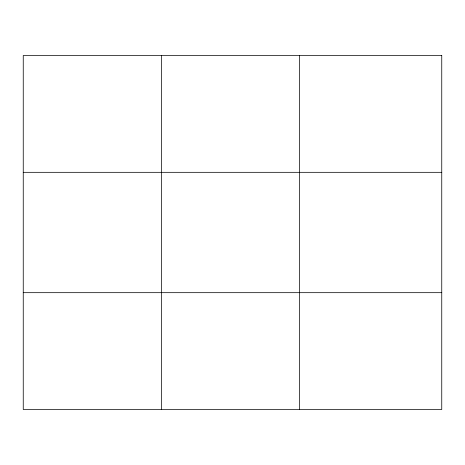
<?xml version="1.0" encoding="UTF-8"?>
<svg xmlns="http://www.w3.org/2000/svg" width="465" height="465" viewBox="0 0 465 465"><rect width="100%" height="100%" fill="white"/><g stroke="black" fill="none" stroke-linecap="round" stroke-linejoin="round"><path stroke-width="0.7" d="M161.355 409.485L161.355 55.515M299.46 409.485L299.46 55.515M23.25 172.323L441.75 172.323M23.25 292.677L441.75 292.677M441.75 55.515L441.75 409.485L23.25 409.485L23.25 55.515L441.75 55.515"/></g></svg>
